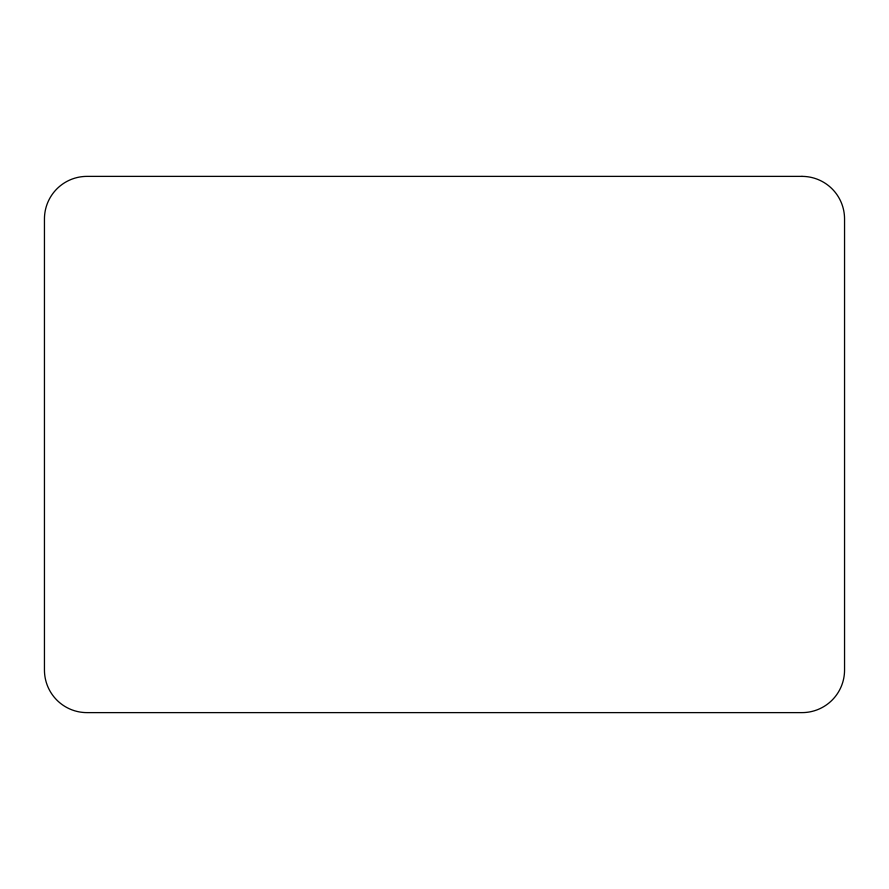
<?xml version="1.0" encoding="UTF-8"?>
<svg xmlns="http://www.w3.org/2000/svg" width="889" height="889" viewBox="0 0 889 889"><rect width="100%" height="100%" fill="white"/><g stroke="black" fill="none" stroke-linecap="round" stroke-linejoin="round"><path stroke-width="1.33" d="M801.989 176.378L87.011 176.378A42.561 42.561 0 0 0 44.45 218.938L44.45 670.062A42.561 42.561 0 0 0 87.011 712.622L801.989 712.622A42.561 42.561 0 0 0 844.55 670.062L844.55 218.938A42.561 42.561 0 0 0 801.989 176.378"/></g></svg>
